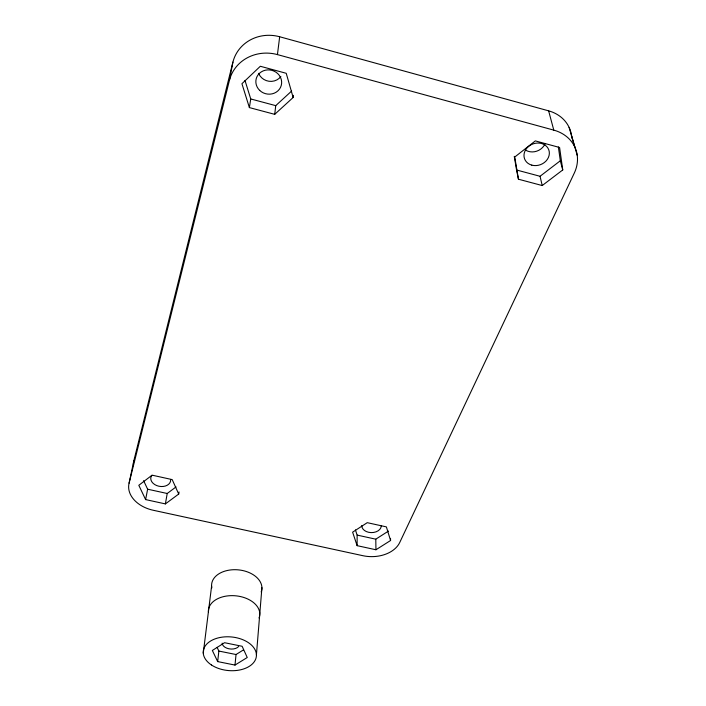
<?xml version="1.0" encoding="UTF-8"?>
<svg xmlns="http://www.w3.org/2000/svg" width="706" height="706" viewBox="0 0 706 706"><rect width="100%" height="100%" fill="white"/><g stroke="black" fill="none" stroke-linecap="round" stroke-linejoin="round"><path stroke-width="1.06" d="M390.515 538.387L390.577 540.505L375.945 549.762L357.121 545.659L357.13 535.095L355.418 529.915M256.419 654.868L261.926 587.666M293.149 97.49L286.23 73.3L260.329 66.267L241.929 83.723L249.386 107.594L274.713 114.337L293.149 97.49L293.352 95.345M235.001 665.07L247.241 657.507L242.14 646.281L224.552 642.707L212.338 650.464L217.677 661.593L235.001 665.07L236.033 654.524L243.508 649.864M217.677 661.593L218.86 651.056L217.104 647.34M274.713 114.337L275.746 105.644L291.587 91.092M548.624 110.842L553.786 130.125A39.218 33.35 -20.4 0 1 574.305 173.049L399.72 542.508A29.528 20.606 0.1 0 1 362.955 555.71L153.193 510.244A30.367 21.595 9.4 0 1 129.083 483.16L229.424 80.36A39.377 36.588 13.8 0 1 277.44 54.6L279.673 36.756L548.624 110.842A38.221 32.838 -21.6 0 1 571.754 137.873M203.266 653.112L211.606 586.095M249.386 107.594L250.736 98.955L244.982 80.422M178.706 494.05L172.202 479.603L152.081 475.164L138.808 485.296L145.612 499.592L165.389 503.907L178.706 494.05L179.05 491.967M165.389 503.907L167.216 493.494L176.023 486.928M229.424 80.36L232.918 62.102A38.336 35.98 15.1 0 1 279.673 36.756M145.612 499.592L147.633 489.205L143.6 480.645M129.083 483.16L133.866 460.647L232.918 62.102M514.268 156.361L516.563 170.005L540.046 176.279L560.317 160.774L558.367 146.963M542.217 185.546L562.753 169.943L559.593 147.483L535.324 140.9L514.736 157.041L518.451 179.218L542.217 185.546L540.046 176.279M357.13 535.095L375.786 539.181L388.468 531.08M218.86 651.056L236.033 654.524M147.633 489.205L167.216 493.494M250.736 98.955L275.746 105.644M277.44 54.6L553.786 130.125M357.121 545.659L352.612 532.174L367.244 522.669L386.385 526.888L390.577 540.505M571.551 135.711L577.261 155.391M569.115 127.407L574.79 146.963M560.317 160.774L562.753 169.943M516.563 170.005L518.451 179.218M375.786 539.181L375.945 549.762M133.434 465.333A29.731 21.507 9.6 0 1 133.866 460.647M544.97 143.953A12.69 10.917 -21.8 0 1 525.961 150.325M280.864 76.513A12.726 11.958 15.3 0 1 268.933 81.261A12.726 11.958 15.3 0 1 258.608 73.336M170.649 479.586A10.025 7.184 9.5 0 1 158.815 486.213A10.025 7.184 9.5 0 1 151.737 475.412M381.266 526.076A9.752 6.857 0.1 0 1 371.118 532.606A9.752 6.857 0.1 0 1 361.781 525.502M211.862 587.86A25.231 16.865 5.4 0 1 237.966 569.83A25.231 16.865 5.4 0 1 261.176 592.007M208.385 612.023A25.787 16.882 5.3 0 1 236.616 595.908A25.787 16.882 5.3 0 1 259.04 618.006M238.654 646.511A8.807 5.622 5.2 0 1 228.929 648.796A8.807 5.622 5.2 0 1 222.125 643.157M531.777 165.133A12.92 11.031 -20.9 0 0 549.259 151.711A12.92 11.031 -20.9 0 0 528.979 146.107A12.92 11.031 -20.9 0 0 531.777 165.133M259.684 90.394A12.964 12.099 14.3 0 0 281.244 85.479A12.964 12.099 14.3 0 0 265.324 70.212A12.964 12.099 14.3 0 0 259.684 90.394M211.403 664.946A26.66 16.865 5.2 0 0 255.651 659.21A26.66 16.865 5.2 0 0 222.425 637.103A26.66 16.865 5.2 0 0 211.403 664.946"/></g></svg>
